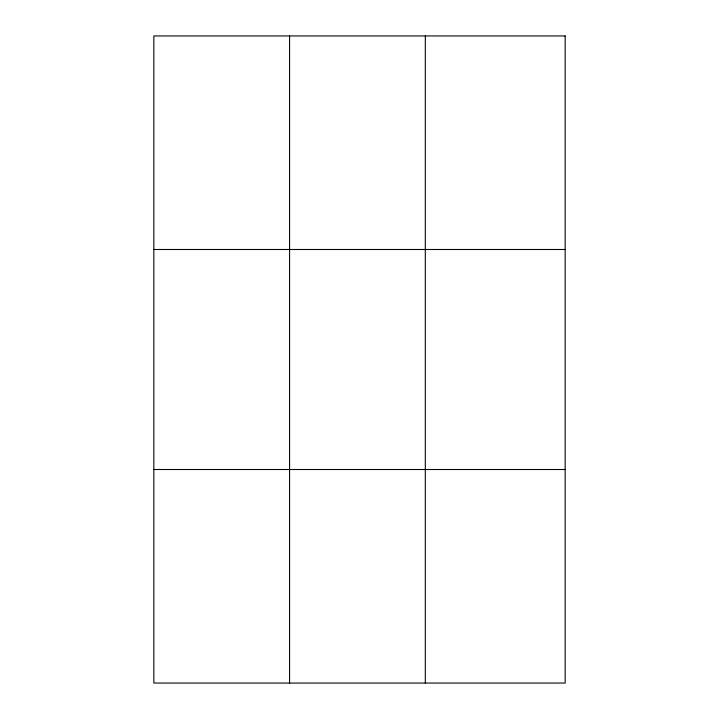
<?xml version="1.0" encoding="UTF-8"?>
<svg xmlns="http://www.w3.org/2000/svg" width="719" height="719" viewBox="0 0 719 719"><rect width="100%" height="100%" fill="white"/><g stroke="black" fill="none" stroke-linecap="round" stroke-linejoin="round"><path stroke-width="1.08" d="M289.568 683.05L289.568 35.95M425.315 683.05L425.315 35.95M153.83 249.493L565.17 249.493M153.83 469.507L565.17 469.507M565.17 35.95L565.17 683.05L153.83 683.05L153.83 35.95L565.17 35.95"/></g></svg>
